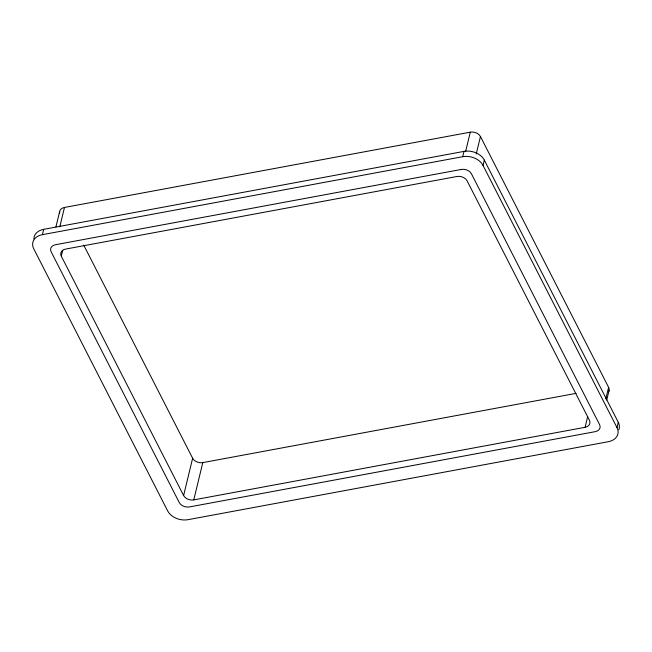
<?xml version="1.0" encoding="UTF-8"?>
<svg xmlns="http://www.w3.org/2000/svg" width="652" height="652" viewBox="0 0 652 652"><rect width="100%" height="100%" fill="white"/><g stroke="black" fill="none" stroke-linecap="round" stroke-linejoin="round"><path stroke-width="0.98" d="M618.275 422.292L616.988 427.622A15.827 11.426 13.6 0 1 608.316 441.706L188.012 519.677A15.827 11.426 13.6 0 1 167.694 510.964L33.725 248.754A15.827 11.426 13.6 0 1 42.396 234.671L43.684 229.341L463.988 151.378A15.827 11.426 13.6 0 1 484.306 160.09L618.275 422.292A15.827 11.426 13.6 0 1 618.821 429.79M55.917 226.953L59.666 211.46M59.797 226.814L64.483 207.45L470.296 132.169A7.914 5.713 13.6 0 1 480.451 136.529L608.601 387.337A7.914 5.713 13.6 0 1 608.536 391.754M61.288 256.122A7.914 5.713 13.6 0 1 65.624 249.08L456.938 176.488A7.914 5.713 13.6 0 1 467.101 180.849L589.424 420.255A7.914 5.713 13.6 0 1 585.088 427.296L193.774 499.888A7.914 5.713 13.6 0 1 183.611 495.528L61.288 256.122L62.714 250.238M183.611 495.528L192.633 458.258L83.741 245.144M193.774 499.888L202.788 462.61L576.091 393.36M42.396 234.671L462.7 156.7L463.988 151.378M465.609 151.533L470.296 132.169M476.237 153.953L480.451 136.529M616.988 427.622L483.018 165.412L484.306 160.09M585.088 427.296L587.697 416.506M605.789 398.951L608.601 387.337M606.743 400.043L609.082 390.361M462.7 156.7A15.827 11.426 13.6 0 1 483.018 165.412M33.888 238.86A15.827 11.426 13.6 0 1 43.684 229.341M59.642 212.976A7.914 5.713 13.6 0 1 64.483 207.45M202.788 462.61A7.914 5.713 13.6 0 1 192.633 458.258M461.274 169.447L55.469 244.72A7.914 5.713 13.6 0 0 51.133 251.77L179.276 502.578A7.914 5.713 13.6 0 0 189.439 506.93L595.243 431.657A7.914 5.713 13.6 0 0 599.579 424.607L471.437 173.799A7.914 5.713 13.6 0 0 461.274 169.447"/></g></svg>
